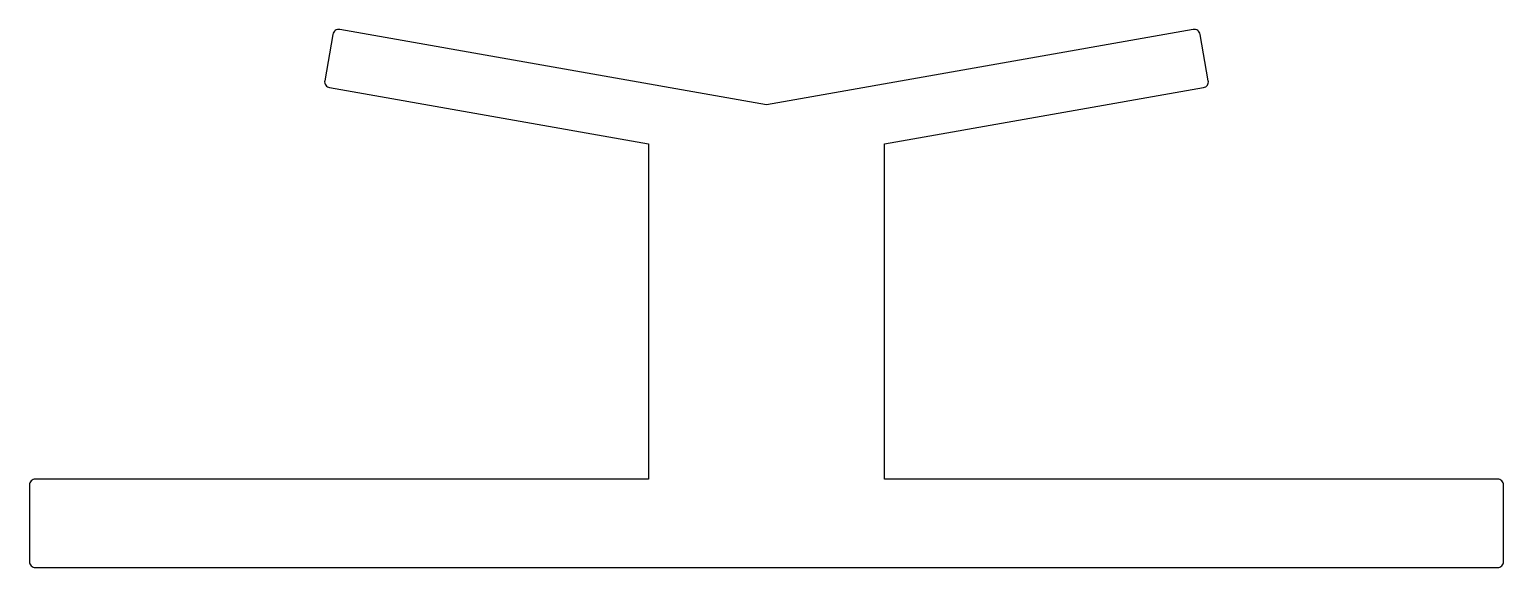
# Model space of a CAD drawing. Extents: x 689.3 to 739.3, y -20.5 to -2.3.
import ezdxf

# ---------------------------------------------------------------- set-up
doc = ezdxf.new("R2010")
doc.units = 0
doc.header["$LTSCALE"] = 15
doc.layers.get('0').update_dxf_attribs({"linetype": 'CONTINUOUS'})

msp = doc.modelspace()

# ---------------------------------------------------------------- linework, layer by layer
at = {"color": 0, "ltscale": 0.05}
msp.add_lwpolyline([(739.085, -20.549, 0.414214), (739.285, -20.349), (739.285, -17.749, 0.414214), (739.085, -17.549), (718.285, -17.549), (718.285, -6.174), (729.109, -4.266, 0.414214), (729.271, -4.034), (728.993, -2.458, 0.414214), (728.761, -2.296), (714.285, -4.849), (699.808, -2.296, 0.414214), (699.576, -2.458), (699.298, -4.034, 0.414214), (699.461, -4.266), (710.285, -6.174), (710.285, -17.549), (689.485, -17.549, 0.414214), (689.285, -17.749), (689.285, -20.349, 0.414214), (689.485, -20.549)], format="xyb", close=True, dxfattribs=at)

doc.saveas('drawing.dxf')
